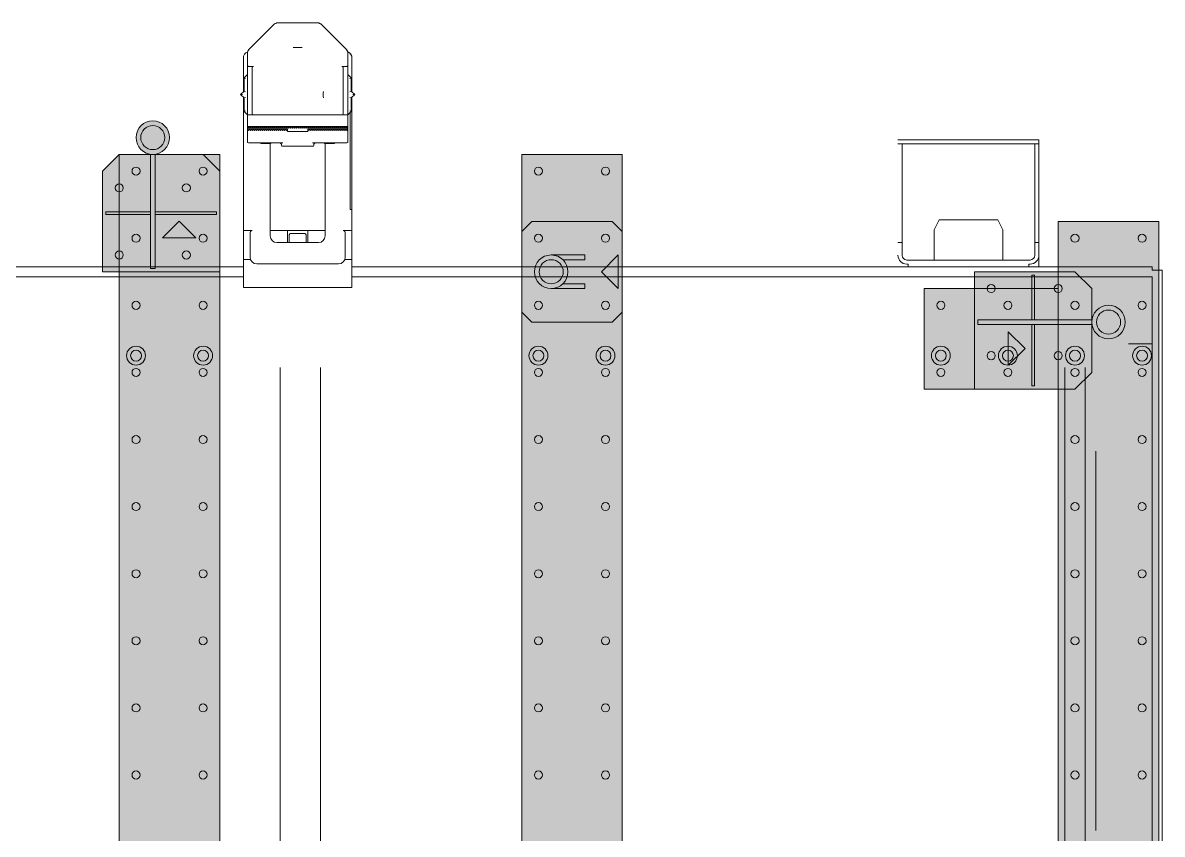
# Model space of a CAD drawing. Header units: metres. Extents: x -13545 to 152404, y -11890 to 28436.
# Drawn here: x 1310.8 to 1480.7, y 3725.1 to 3846 of the extents above; entities that cross this region are included whole.
import ezdxf

# ---------------------------------------------------------------- set-up
doc = ezdxf.new("R2010")
doc.units = ezdxf.units.M
doc.header["$LTSCALE"] = 100
doc.header["$MEASUREMENT"] = 0
doc.layers.get('0').update_dxf_attribs({"color": 9, "lineweight": 9})

# ---------------------------------------------------------------- blocks, each defined once
blk = doc.blocks.new('A$C2D9C61D8')
h = blk.add_hatch(color=256)
h.paths.add_polyline_path([(1400, 4395), (150, 4395), (150, 4245), (1400, 4245)])
h.paths.add_polyline_path([(1300, 4245), (1300, 4045), (1150, 4045), (1150, 4245)])
h.paths.add_polyline_path([(250, 4245), (250, 4045), (400, 4045), (400, 4245)])
h = blk.add_hatch(color=256)
h.paths.add_polyline_path([(225, 4270), (225, 4120), (400, 4120), (400, 4270), (375, 4295), (250, 4295)])
edge = h.paths.add_edge_path()
edge.add_arc((300, 4320), 25, 270, 630)
for points in [[(1500, 3595), (50, 3595), (50, 3445), (1500, 3445)], [(300, 3460), (300, 3580), (285, 3595), (165, 3595), (150, 3580), (150, 3460), (165, 3445), (285, 3445)], [(1500, 2995), (50, 2995), (50, 2845), (1500, 2845)]]:
    blk.add_hatch(color=256).paths.add_polyline_path(points)
h = blk.add_hatch(color=256)
h.paths.add_polyline_path([(75, 2820), (225, 2820), (225, 2995), (75, 2995), (50, 2970), (50, 2845)])
edge = h.paths.add_edge_path()
edge.add_arc((25, 2895), 25, 0, 360)
for p, q in [((296.5, 4125), (296.5, 4295)), ((303.5, 4295), (303.5, 4125)), ((296.5, 4209.5), (230, 4209.5)), ((230, 4209.5), (230, 4205.5)), ((296.5, 4205.5), (230, 4205.5)), ((395, 4209.5), (303.5, 4209.5)), ((395, 4205.5), (303.5, 4205.5)), ((395, 4209.5), (395, 4205.5)), ((339.3, 4195.5), (314.3, 4170.5)), ((339.3, 4195.5), (364.3, 4170.5)), ((364.3, 4170.5), (314.3, 4170.5)), ((296.5, 4125), (303.5, 4125)), ((225, 3564), (200, 3589)), ((200, 3589), (250, 3589)), ((225, 3564), (250, 3589)), ((200, 3489), (200, 3539)), ((200, 3539), (207, 3539)), ((207, 3539), (207, 3506.3)), ((250, 3539), (243, 3539)), ((243, 3539), (243, 3506.3)), ((250, 3489), (250, 3539)), ((135.5, 2990), (135.5, 2898.5)), ((135.5, 2990), (139.5, 2990)), ((139.5, 2990), (139.5, 2898.5)), ((149.5, 2934.3), (174.5, 2959.3)), ((174.5, 2959.3), (174.5, 2909.3)), ((149.5, 2934.3), (174.5, 2909.3)), ((50, 2898.5), (220, 2898.5)), ((220, 2891.5), (50, 2891.5)), ((135.5, 2891.5), (135.5, 2825)), ((139.5, 2891.5), (139.5, 2825)), ((220, 2891.5), (220, 2898.5)), ((135.5, 2825), (139.5, 2825))]:
    blk.add_line(p, q)
for points in [[(1400, 4395), (150, 4395), (150, 4245), (1400, 4245)], [(225, 4270), (225, 4120), (400, 4120), (400, 4270), (375, 4295), (250, 4295)], [(250, 4245), (250, 4045), (400, 4045), (400, 4245)], [(1500, 3595), (50, 3595), (50, 3445), (1500, 3445)], [(300, 3460), (300, 3580), (285, 3595), (165, 3595), (150, 3580), (150, 3460), (165, 3445), (285, 3445)], [(1500, 2995), (50, 2995), (50, 2845), (1500, 2845)], [(75, 2820), (225, 2820), (225, 2995), (75, 2995), (50, 2970), (50, 2845)]]:
    blk.add_lwpolyline(points, close=True)
for centre, radius in [((350, 4370), 14.1), ((175, 4370), 6), ((275, 4370), 6), ((350, 4370), 8.12), ((375, 4370), 6), ((475, 4370), 6), ((575, 4370), 6), ((675, 4370), 6), ((775, 4370), 6), ((875, 4370), 6), ((975, 4370), 6), ((300, 4320), 25), ((300, 4320), 18), ((350, 4270), 14.1), ((175, 4270), 6), ((275, 4270), 6), ((275, 4270), 6), ((350, 4270), 8.12), ((375, 4270), 6), ((375, 4270), 6), ((475, 4270), 6), ((575, 4270), 6), ((675, 4270), 6), ((775, 4270), 6), ((875, 4270), 6), ((975, 4270), 6), ((250, 4245), 6), ((350, 4245), 6), ((350, 4170), 14.1), ((275, 4170), 6), ((275, 4170), 6), ((350, 4170), 8.12), ((375, 4170), 6), ((375, 4170), 6), ((250, 4145), 6), ((350, 4145), 6), ((350, 4070), 14.1), ((350, 4070), 8.12), ((275, 4070), 6), ((375, 4070), 6), ((75, 3570), 6), ((175, 3570), 6), ((175, 3570), 6), ((275, 3570), 6), ((275, 3570), 6), ((350, 3570), 14.1), ((350, 3570), 8.12), ((375, 3570), 6), ((475, 3570), 6), ((575, 3570), 6), ((675, 3570), 6), ((775, 3570), 6), ((875, 3570), 6), ((975, 3570), 6), ((225, 3489), 25), ((225, 3489), 18), ((350, 3470), 14.1), ((75, 3470), 6), ((175, 3470), 6), ((175, 3470), 6), ((275, 3470), 6), ((275, 3470), 6), ((350, 3470), 8.12), ((375, 3470), 6), ((475, 3470), 6), ((575, 3470), 6), ((675, 3470), 6), ((775, 3470), 6), ((875, 3470), 6), ((975, 3470), 6), ((75, 2970), 6), ((75, 2970), 6), ((175, 2970), 6), ((175, 2970), 6), ((275, 2970), 6), ((350, 2970), 14.1), ((350, 2970), 8.12), ((375, 2970), 6), ((475, 2970), 6), ((575, 2970), 6), ((675, 2970), 6), ((775, 2970), 6), ((875, 2970), 6), ((975, 2970), 6), ((100, 2945), 6), ((200, 2945), 6), ((25, 2895), 25), ((25, 2895), 18), ((75, 2870), 6), ((75, 2870), 6), ((175, 2870), 6), ((175, 2870), 6), ((275, 2870), 6), ((350, 2870), 14.1), ((350, 2870), 8.12), ((375, 2870), 6), ((475, 2870), 6), ((575, 2870), 6), ((675, 2870), 6), ((775, 2870), 6), ((875, 2870), 6), ((975, 2870), 6), ((100, 2845), 6), ((200, 2845), 6)]:
    blk.add_circle(centre, radius)
blk = doc.blocks.new('p-mekanik_cellette')
for p, q in [((131.29, 154.6), (125.51, 154.6)), ((124.81, 154.31), (121.19, 150.69)), ((135.61, 150.69), (131.99, 154.31)), ((120.9, 136.85), (120.9, 149.99)), ((127.75, 150.9), (129.05, 150.9)), ((135.9, 136.85), (135.9, 149.99)), ((120.3, 149.35), (120.3, 144.3)), ((120.3, 149.35), (120.3, 144.3)), ((121.1, 148.1), (121.8, 148.1)), ((121.6, 147.89), (121.6, 141.1)), ((135.7, 148.1), (135, 148.1)), ((135.7, 148.1), (135, 148.1)), ((135.2, 147.89), (135.2, 141.1)), ((135.2, 147.89), (135.2, 141.1)), ((136.5, 149.35), (136.5, 144.3)), ((120.9, 146.9), (120.4, 146.4)), ((120.6, 146.32), (120.4, 146.4)), ((120.4, 146.4), (120.4, 144.4)), ((135.9, 146.9), (136.4, 146.4)), ((136.2, 146.32), (136.4, 146.4)), ((136.4, 146.4), (136.4, 144.4)), ((120.4, 144.4), (119.9, 143.9)), ((119.9, 143.9), (120.4, 143.4)), ((120.18, 143.9), (119.9, 143.9)), ((120.3, 115.15), (120.3, 143.5)), ((120.6, 144.32), (120.4, 144.4)), ((120.6, 143.48), (120.4, 143.4)), ((120.4, 143.4), (120.4, 141.4)), ((136.2, 144.32), (136.4, 144.4)), ((136.2, 143.48), (136.4, 143.4)), ((136.4, 144.4), (136.9, 143.9)), ((136.9, 143.9), (136.4, 143.4)), ((136.4, 143.4), (136.4, 141.4)), ((136.5, 115.15), (136.5, 143.5)), ((136.62, 143.9), (136.9, 143.9)), ((120.6, 141.48), (120.4, 141.4)), ((120.4, 141.4), (120.9, 140.9)), ((120.55, 141.25), (120.55, 126.8)), ((136.4, 141.4), (135.9, 140.9)), ((136.2, 141.48), (136.4, 141.4)), ((120.9, 140.9), (135.9, 140.9)), ((120.9, 139.16), (121.05, 138.9)), ((135.9, 139.16), (120.9, 139.16)), ((121.05, 138.54), (120.9, 138.8)), ((120.95, 138.71), (120.9, 138.71)), ((121.2, 139.16), (121.05, 138.9)), ((121.05, 138.54), (121.2, 138.8)), ((121.25, 138.71), (121.15, 138.71)), ((121.2, 139.16), (121.35, 138.9)), ((121.35, 138.54), (121.2, 138.8)), ((121.5, 139.16), (121.35, 138.9)), ((121.35, 138.54), (121.5, 138.8)), ((121.55, 138.71), (121.45, 138.71)), ((121.5, 139.16), (121.65, 138.9)), ((121.65, 138.54), (121.5, 138.8)), ((121.8, 139.16), (121.65, 138.9)), ((121.65, 138.54), (121.8, 138.8)), ((121.85, 138.71), (121.75, 138.71)), ((121.8, 139.16), (121.95, 138.9)), ((121.95, 138.54), (121.8, 138.8)), ((122.1, 139.16), (121.95, 138.9)), ((121.95, 138.54), (122.1, 138.8)), ((122.15, 138.71), (122.05, 138.71)), ((122.1, 139.16), (122.25, 138.9)), ((122.25, 138.54), (122.1, 138.8)), ((122.4, 139.16), (122.25, 138.9)), ((122.25, 138.54), (122.4, 138.8)), ((122.45, 138.71), (122.35, 138.71)), ((122.4, 139.16), (122.55, 138.9)), ((122.55, 138.54), (122.4, 138.8)), ((122.7, 139.16), (122.55, 138.9)), ((122.55, 138.54), (122.7, 138.8)), ((122.75, 138.71), (122.65, 138.71)), ((122.7, 139.16), (122.85, 138.9)), ((122.85, 138.54), (122.7, 138.8)), ((123, 139.16), (122.85, 138.9)), ((122.85, 138.54), (123, 138.8)), ((123.05, 138.71), (122.95, 138.71)), ((123, 139.16), (123.15, 138.9)), ((123.15, 138.54), (123, 138.8)), ((123.3, 139.16), (123.15, 138.9)), ((123.15, 138.54), (123.3, 138.8)), ((123.35, 138.71), (123.25, 138.71)), ((123.3, 139.16), (123.45, 138.9)), ((123.45, 138.54), (123.3, 138.8)), ((123.6, 139.16), (123.45, 138.9)), ((123.45, 138.54), (123.6, 138.8)), ((123.65, 138.71), (123.55, 138.71)), ((123.6, 139.16), (123.75, 138.9)), ((123.75, 138.54), (123.6, 138.8)), ((123.9, 139.16), (123.75, 138.9)), ((123.75, 138.54), (123.9, 138.8)), ((123.95, 138.71), (123.85, 138.71)), ((123.9, 139.16), (124.05, 138.9)), ((124.05, 138.54), (123.9, 138.8)), ((124.2, 139.16), (124.05, 138.9)), ((124.05, 138.54), (124.2, 138.8)), ((124.25, 138.71), (124.15, 138.71)), ((124.2, 139.16), (124.35, 138.9)), ((124.35, 138.54), (124.2, 138.8)), ((124.5, 139.16), (124.35, 138.9)), ((124.35, 138.54), (124.5, 138.8)), ((124.55, 138.71), (124.45, 138.71)), ((124.5, 139.16), (124.65, 138.9)), ((124.65, 138.54), (124.5, 138.8)), ((124.8, 139.16), (124.65, 138.9)), ((124.65, 138.54), (124.8, 138.8)), ((124.85, 138.71), (124.75, 138.71)), ((124.8, 139.16), (124.95, 138.9)), ((124.95, 138.54), (124.8, 138.8)), ((125.1, 139.16), (124.95, 138.9)), ((124.95, 138.54), (125.1, 138.8)), ((125.15, 138.71), (125.05, 138.71)), ((125.1, 139.16), (125.25, 138.9)), ((125.25, 138.54), (125.1, 138.8)), ((125.4, 139.16), (125.25, 138.9)), ((125.25, 138.54), (125.4, 138.8)), ((125.45, 138.71), (125.35, 138.71)), ((125.4, 139.16), (125.55, 138.9)), ((125.55, 138.54), (125.4, 138.8)), ((125.7, 139.16), (125.55, 138.9)), ((125.55, 138.54), (125.7, 138.8)), ((125.75, 138.71), (125.65, 138.71)), ((125.7, 139.16), (125.85, 138.9)), ((125.85, 138.54), (125.7, 138.8)), ((126, 139.16), (125.85, 138.9)), ((125.85, 138.54), (126, 138.8)), ((126.05, 138.71), (125.95, 138.71)), ((126, 139.16), (126.15, 138.9)), ((126.15, 138.54), (126, 138.8)), ((126.3, 139.16), (126.15, 138.9)), ((126.15, 138.54), (126.3, 138.8)), ((126.35, 138.71), (126.25, 138.71)), ((126.3, 139.16), (126.45, 138.9)), ((126.45, 138.54), (126.3, 138.8)), ((126.6, 139.16), (126.45, 138.9)), ((126.45, 138.54), (126.6, 138.8)), ((126.65, 138.71), (126.55, 138.71)), ((126.6, 139.16), (126.75, 138.9)), ((126.75, 138.54), (126.6, 138.8)), ((126.9, 139.16), (126.75, 138.9)), ((126.75, 138.54), (126.9, 138.8)), ((126.9, 138.71), (126.85, 138.71)), ((126.9, 139.16), (127.05, 138.9)), ((126.9, 138.4), (126.9, 138.8)), ((126.9, 138.4), (129.9, 138.4)), ((127.2, 139.16), (127.05, 138.9)), ((127.2, 139.16), (127.35, 138.9)), ((127.5, 139.16), (127.35, 138.9)), ((127.5, 139.16), (127.65, 138.9)), ((127.8, 139.16), (127.65, 138.9)), ((127.8, 139.16), (127.95, 138.9)), ((128.1, 139.16), (127.95, 138.9)), ((128.1, 139.16), (128.25, 138.9)), ((128.4, 139.16), (128.25, 138.9)), ((128.4, 139.16), (128.55, 138.9)), ((128.7, 139.16), (128.55, 138.9)), ((128.7, 139.16), (128.85, 138.9)), ((129, 139.16), (128.85, 138.9)), ((129, 139.16), (129.15, 138.9)), ((129.3, 139.16), (129.15, 138.9)), ((129.3, 139.16), (129.45, 138.9)), ((129.6, 139.16), (129.45, 138.9)), ((129.6, 139.16), (129.75, 138.9)), ((129.9, 139.16), (129.75, 138.9)), ((129.9, 139.16), (130.05, 138.9)), ((130.05, 138.54), (129.9, 138.8)), ((129.9, 138.4), (129.9, 138.8)), ((129.95, 138.71), (129.9, 138.71)), ((130.2, 139.16), (130.05, 138.9)), ((130.05, 138.54), (130.2, 138.8)), ((130.25, 138.71), (130.15, 138.71)), ((130.2, 139.16), (130.35, 138.9)), ((130.35, 138.54), (130.2, 138.8)), ((130.5, 139.16), (130.35, 138.9)), ((130.35, 138.54), (130.5, 138.8)), ((130.55, 138.71), (130.45, 138.71)), ((130.5, 139.16), (130.65, 138.9)), ((130.65, 138.54), (130.5, 138.8)), ((130.8, 139.16), (130.65, 138.9)), ((130.65, 138.54), (130.8, 138.8)), ((130.85, 138.71), (130.75, 138.71)), ((130.8, 139.16), (130.95, 138.9)), ((130.95, 138.54), (130.8, 138.8)), ((131.1, 139.16), (130.95, 138.9)), ((130.95, 138.54), (131.1, 138.8)), ((131.15, 138.71), (131.05, 138.71)), ((131.1, 139.16), (131.25, 138.9)), ((131.25, 138.54), (131.1, 138.8)), ((131.4, 139.16), (131.25, 138.9)), ((131.25, 138.54), (131.4, 138.8)), ((131.45, 138.71), (131.35, 138.71)), ((131.4, 139.16), (131.55, 138.9)), ((131.55, 138.54), (131.4, 138.8)), ((131.7, 139.16), (131.55, 138.9)), ((131.55, 138.54), (131.7, 138.8)), ((131.75, 138.71), (131.65, 138.71)), ((131.7, 139.16), (131.85, 138.9)), ((131.85, 138.54), (131.7, 138.8)), ((132, 139.16), (131.85, 138.9)), ((131.85, 138.54), (132, 138.8)), ((132.05, 138.71), (131.95, 138.71)), ((132, 139.16), (132.15, 138.9)), ((132.15, 138.54), (132, 138.8)), ((132.3, 139.16), (132.15, 138.9)), ((132.15, 138.54), (132.3, 138.8)), ((132.35, 138.71), (132.25, 138.71)), ((132.3, 139.16), (132.45, 138.9)), ((132.45, 138.54), (132.3, 138.8)), ((132.6, 139.16), (132.45, 138.9)), ((132.45, 138.54), (132.6, 138.8)), ((132.65, 138.71), (132.55, 138.71)), ((132.6, 139.16), (132.75, 138.9)), ((132.75, 138.54), (132.6, 138.8)), ((132.9, 139.16), (132.75, 138.9)), ((132.75, 138.54), (132.9, 138.8)), ((132.95, 138.71), (132.85, 138.71)), ((132.9, 139.16), (133.05, 138.9)), ((133.05, 138.54), (132.9, 138.8)), ((133.2, 139.16), (133.05, 138.9)), ((133.05, 138.54), (133.2, 138.8)), ((133.25, 138.71), (133.15, 138.71)), ((133.2, 139.16), (133.35, 138.9)), ((133.35, 138.54), (133.2, 138.8)), ((133.5, 139.16), (133.35, 138.9)), ((133.35, 138.54), (133.5, 138.8)), ((133.55, 138.71), (133.45, 138.71)), ((133.5, 139.16), (133.65, 138.9)), ((133.65, 138.54), (133.5, 138.8)), ((133.8, 139.16), (133.65, 138.9)), ((133.65, 138.54), (133.8, 138.8)), ((133.85, 138.71), (133.75, 138.71)), ((133.8, 139.16), (133.95, 138.9)), ((133.95, 138.54), (133.8, 138.8)), ((134.1, 139.16), (133.95, 138.9)), ((133.95, 138.54), (134.1, 138.8)), ((134.15, 138.71), (134.05, 138.71)), ((134.1, 139.16), (134.25, 138.9)), ((134.25, 138.54), (134.1, 138.8)), ((134.4, 139.16), (134.25, 138.9)), ((134.25, 138.54), (134.4, 138.8)), ((134.45, 138.71), (134.35, 138.71)), ((134.4, 139.16), (134.55, 138.9)), ((134.55, 138.54), (134.4, 138.8)), ((134.7, 139.16), (134.55, 138.9)), ((134.55, 138.54), (134.7, 138.8)), ((134.75, 138.71), (134.65, 138.71)), ((134.7, 139.16), (134.85, 138.9)), ((134.85, 138.54), (134.7, 138.8)), ((135, 139.16), (134.85, 138.9)), ((134.85, 138.54), (135, 138.8)), ((135.05, 138.71), (134.95, 138.71)), ((135, 139.16), (135.15, 138.9)), ((135.15, 138.54), (135, 138.8)), ((135.3, 139.16), (135.15, 138.9)), ((135.15, 138.54), (135.3, 138.8)), ((135.35, 138.71), (135.25, 138.71)), ((135.3, 139.16), (135.45, 138.9)), ((135.45, 138.54), (135.3, 138.8)), ((135.6, 139.16), (135.45, 138.9)), ((135.45, 138.54), (135.6, 138.8)), ((135.65, 138.71), (135.55, 138.71)), ((135.6, 139.16), (135.75, 138.9)), ((135.75, 138.54), (135.6, 138.8)), ((135.9, 139.16), (135.75, 138.9)), ((135.75, 138.54), (135.9, 138.8)), ((135.9, 138.71), (135.85, 138.71)), ((17.89, 137.15), (17.89, 118.25)), ((38.89, 137.15), (17.89, 137.15)), ((38.89, 136.55), (17.89, 136.55)), ((18.49, 136.55), (18.49, 119.95)), ((38.29, 136.55), (38.29, 119.95)), ((126.18, 136.7), (121.05, 136.7)), ((122.9, 136.7), (122.9, 136.6)), ((124.4, 136.6), (122.9, 136.6)), ((123.4, 136.7), (123.4, 136.6)), ((123.9, 136.7), (123.9, 136.6)), ((124.3, 136.6), (124.3, 122.85)), ((124.4, 136.7), (124.4, 136.6)), ((126, 136.3), (126, 136.4)), ((130.7, 136.2), (126.1, 136.2)), ((126.18, 136.7), (126.18, 136.7)), ((135.75, 136.7), (130.62, 136.7)), ((130.62, 136.7), (130.62, 136.7)), ((130.8, 136.3), (130.8, 136.4)), ((132.4, 136.7), (132.4, 136.6)), ((132.4, 136.6), (133.9, 136.6)), ((132.5, 122.85), (132.5, 136.6)), ((132.9, 136.7), (132.9, 136.6)), ((133.4, 136.7), (133.4, 136.6)), ((133.9, 136.7), (133.9, 136.6)), ((120.55, 126.8), (120.3, 126.8)), ((24.02, 125.25), (23.27, 123.75)), ((32.77, 125.25), (24.02, 125.25)), ((32.77, 125.25), (33.52, 123.75)), ((23.27, 119.25), (23.27, 123.75)), ((33.52, 119.25), (33.52, 123.75)), ((121.6, 123.67), (120.3, 123.67)), ((121.3, 119.67), (121.3, 123.19)), ((124.3, 123.65), (132.5, 123.65)), ((126.9, 123.65), (126.9, 121.85)), ((127.15, 123.02), (127.15, 121.85)), ((129.45, 123.22), (127.35, 123.22)), ((129.65, 123.02), (129.65, 121.85)), ((129.9, 123.65), (129.9, 121.85)), ((136.5, 123.67), (135.2, 123.67)), ((135.5, 119.67), (135.5, 123.19)), ((18.49, 121.85), (17.89, 121.85)), ((38.89, 121.85), (38.29, 121.85)), ((125.3, 121.85), (131.5, 121.85)), ((19.19, 119.25), (37.59, 119.25)), ((121.35, 119.35), (120.3, 119.35)), ((136.5, 119.35), (135.45, 119.35)), ((-0.5, 7.25), (-0.5, 117.75)), ((-0.5, 117.75), (1, 117.75)), ((120.3, 118.25), (1, 118.25)), ((1, 117.75), (1, 118.25)), ((19.39, 118.65), (19.19, 118.65)), ((19.39, 118.65), (19.39, 118.25)), ((37.39, 118.25), (37.39, 118.65)), ((37.59, 118.65), (37.39, 118.65)), ((134.5, 118.67), (122.3, 118.67)), ((300.3, 118.25), (136.5, 118.25)), ((1, 8.25), (1, 116.75)), ((120.3, 116.75), (1, 116.75)), ((300.3, 116.75), (136.5, 116.75)), ((120.3, 115.15), (136.5, 115.15)), ((1, 106.75), (4.5, 106.75)), ((11, 21.75), (11, 103.25)), ((14, 21.75), (14, 103.25)), ((125, 21.75), (125, 103.25)), ((131, 21.75), (131, 103.25)), ((9.4, 34.25), (9.4, 90.75))]:
    blk.add_line(p, q)
for points in [[(131.29, 154.6), (131.44, 154.59), (131.58, 154.56), (131.69, 154.51), (131.81, 154.46), (131.91, 154.38), (133.8, 152.5), (135.61, 150.69), (135.72, 150.56), (135.8, 150.41), (135.87, 150.23), (135.9, 149.99), (135.9, 148.31), (135.86, 148.16), (135.76, 148.12), (135.69, 148.09), (135, 148.1), (135.13, 148.05), (135.19, 147.95), (135.2, 141.1), (135.14, 140.96), (135, 140.9), (120.9, 140.9), (121.8, 140.9), (121.66, 140.96), (121.6, 141.1), (121.6, 147.89), (121.65, 148.02), (121.8, 148.1), (121.1, 148.1), (120.96, 148.16), (120.9, 148.31), (120.9, 149.99), (120.92, 150.15), (120.96, 150.32), (121.03, 150.48), (121.14, 150.63), (124.81, 154.31), (124.91, 154.4), (125.01, 154.46), (125.14, 154.53), (125.25, 154.57), (125.35, 154.59), (125.51, 154.6)], [(131.29, 154.6), (131.44, 154.59), (131.58, 154.56), (131.69, 154.51), (131.81, 154.46), (131.91, 154.38), (133.8, 152.5), (135.61, 150.69), (135.72, 150.56), (135.8, 150.41), (135.87, 150.23), (135.9, 149.99), (135.9, 148.31), (135.86, 148.16), (135.76, 148.12), (135.69, 148.09), (135, 148.1), (135.13, 148.05), (135.19, 147.95), (135.2, 141.1), (135.2, 141.1), (135.14, 140.96), (135, 140.9), (120.9, 140.9), (121.8, 140.9), (121.66, 140.96), (121.6, 141.1), (121.6, 147.89), (121.65, 148.02), (121.8, 148.1), (121.1, 148.1), (120.96, 148.16), (120.9, 148.31), (120.9, 149.99), (120.92, 150.15), (120.96, 150.32), (121.03, 150.48), (121.14, 150.63), (124.81, 154.31), (124.91, 154.4), (124.91, 154.4), (125.01, 154.46), (125.14, 154.53), (125.25, 154.57), (125.35, 154.59), (125.51, 154.6)]]:
    blk.add_lwpolyline(points, close=True)
for points in [[(120.9, 148.31), (120.91, 148.25), (120.93, 148.2), (120.96, 148.16), (121.01, 148.12), (121.05, 148.11), (121.1, 148.1)], [(121.8, 148.1), (121.75, 148.09), (121.71, 148.08), (121.66, 148.04), (121.63, 148), (121.61, 147.95), (121.6, 147.89)], [(135, 148.1), (135.05, 148.09), (135.09, 148.08), (135.14, 148.04), (135.17, 148), (135.19, 147.95), (135.2, 147.89)], [(135, 148.1), (135.05, 148.09), (135.09, 148.08), (135.14, 148.04), (135.17, 148), (135.19, 147.95), (135.2, 147.89)], [(135.9, 148.31), (135.89, 148.25), (135.87, 148.2), (135.84, 148.16), (135.79, 148.12), (135.75, 148.11), (135.7, 148.1)], [(121.6, 123.67), (121.53, 123.66), (121.46, 123.62), (121.41, 123.56), (121.36, 123.49), (121.33, 123.4), (121.31, 123.3), (121.3, 123.19)], [(135.5, 123.19), (135.49, 123.3), (135.47, 123.4), (135.44, 123.49), (135.39, 123.56), (135.34, 123.62), (135.27, 123.66), (135.2, 123.67)]]:
    blk.add_lwpolyline(points)
for centre, radius, start, end in [((125.51, 153.6), 1, 90, 135), ((131.29, 153.6), 1, 45, 90), ((121.3, 149.35), 1, 110.7398, 180), ((121.3, 149.35), 1, 113.7296, 180), ((121.9, 149.99), 1, 135, 180), ((134.9, 149.99), 1, 0, 45), ((135.5, 149.35), 1, 0, 69.2602), ((109.58, 143.9), 15, 358.1493, 1.8507), ((121.8, 141.1), 0.2, 180, 270), ((135, 141.1), 0.2, 270, 0), ((121.05, 136.85), 0.15, 180, 270), ((125.7, 136.4), 0.3, 0, 89.9999), ((126.1, 136.3), 0.1, 180, 270), ((130.7, 136.3), 0.1, 270, 0), ((131.1, 136.4), 0.3, 90.0001, 180), ((135.75, 136.85), 0.15, 270, 0), ((125.3, 122.85), 1, 180, 270), ((127.35, 123.02), 0.2, 90, 180), ((129.45, 123.02), 0.2, 0, 90), ((131.5, 122.85), 1, 270, 0), ((19.19, 119.95), 1.3, 180, 270), ((19.19, 119.95), 0.7, 180, 270), ((37.59, 119.95), 1.3, 270, 0), ((37.59, 119.95), 0.7, 270, 0), ((122.3, 119.67), 1, 180, 270), ((134.5, 119.67), 1, 270, 0)]:
    blk.add_arc(centre, radius, start, end)
for points in [[(1, 118.25), (1, 117.75), (1, 116.75)], [(1, 117.75), (1, 8.25), (1, 116.75)]]:
    blk.add_solid(points)
at = {"xscale": -0.0999999999999091, "yscale": 0.0999999999999091, "zscale": 0.1, "rotation": 90}
blk.add_blockref('A$C2D9C61D8', (439.5, 140), dxfattribs=at)
blk = doc.blocks.new('2.bod.Mimari')
at = {"xscale": -1}
blk.add_blockref('p-mekanik_cellette', (1480.16, -4938.6), dxfattribs=at)

msp = doc.modelspace()

# ---------------------------------------------------------------- block references
msp.add_blockref('2.bod.Mimari', (0, 8630))

doc.saveas('drawing.dxf')
